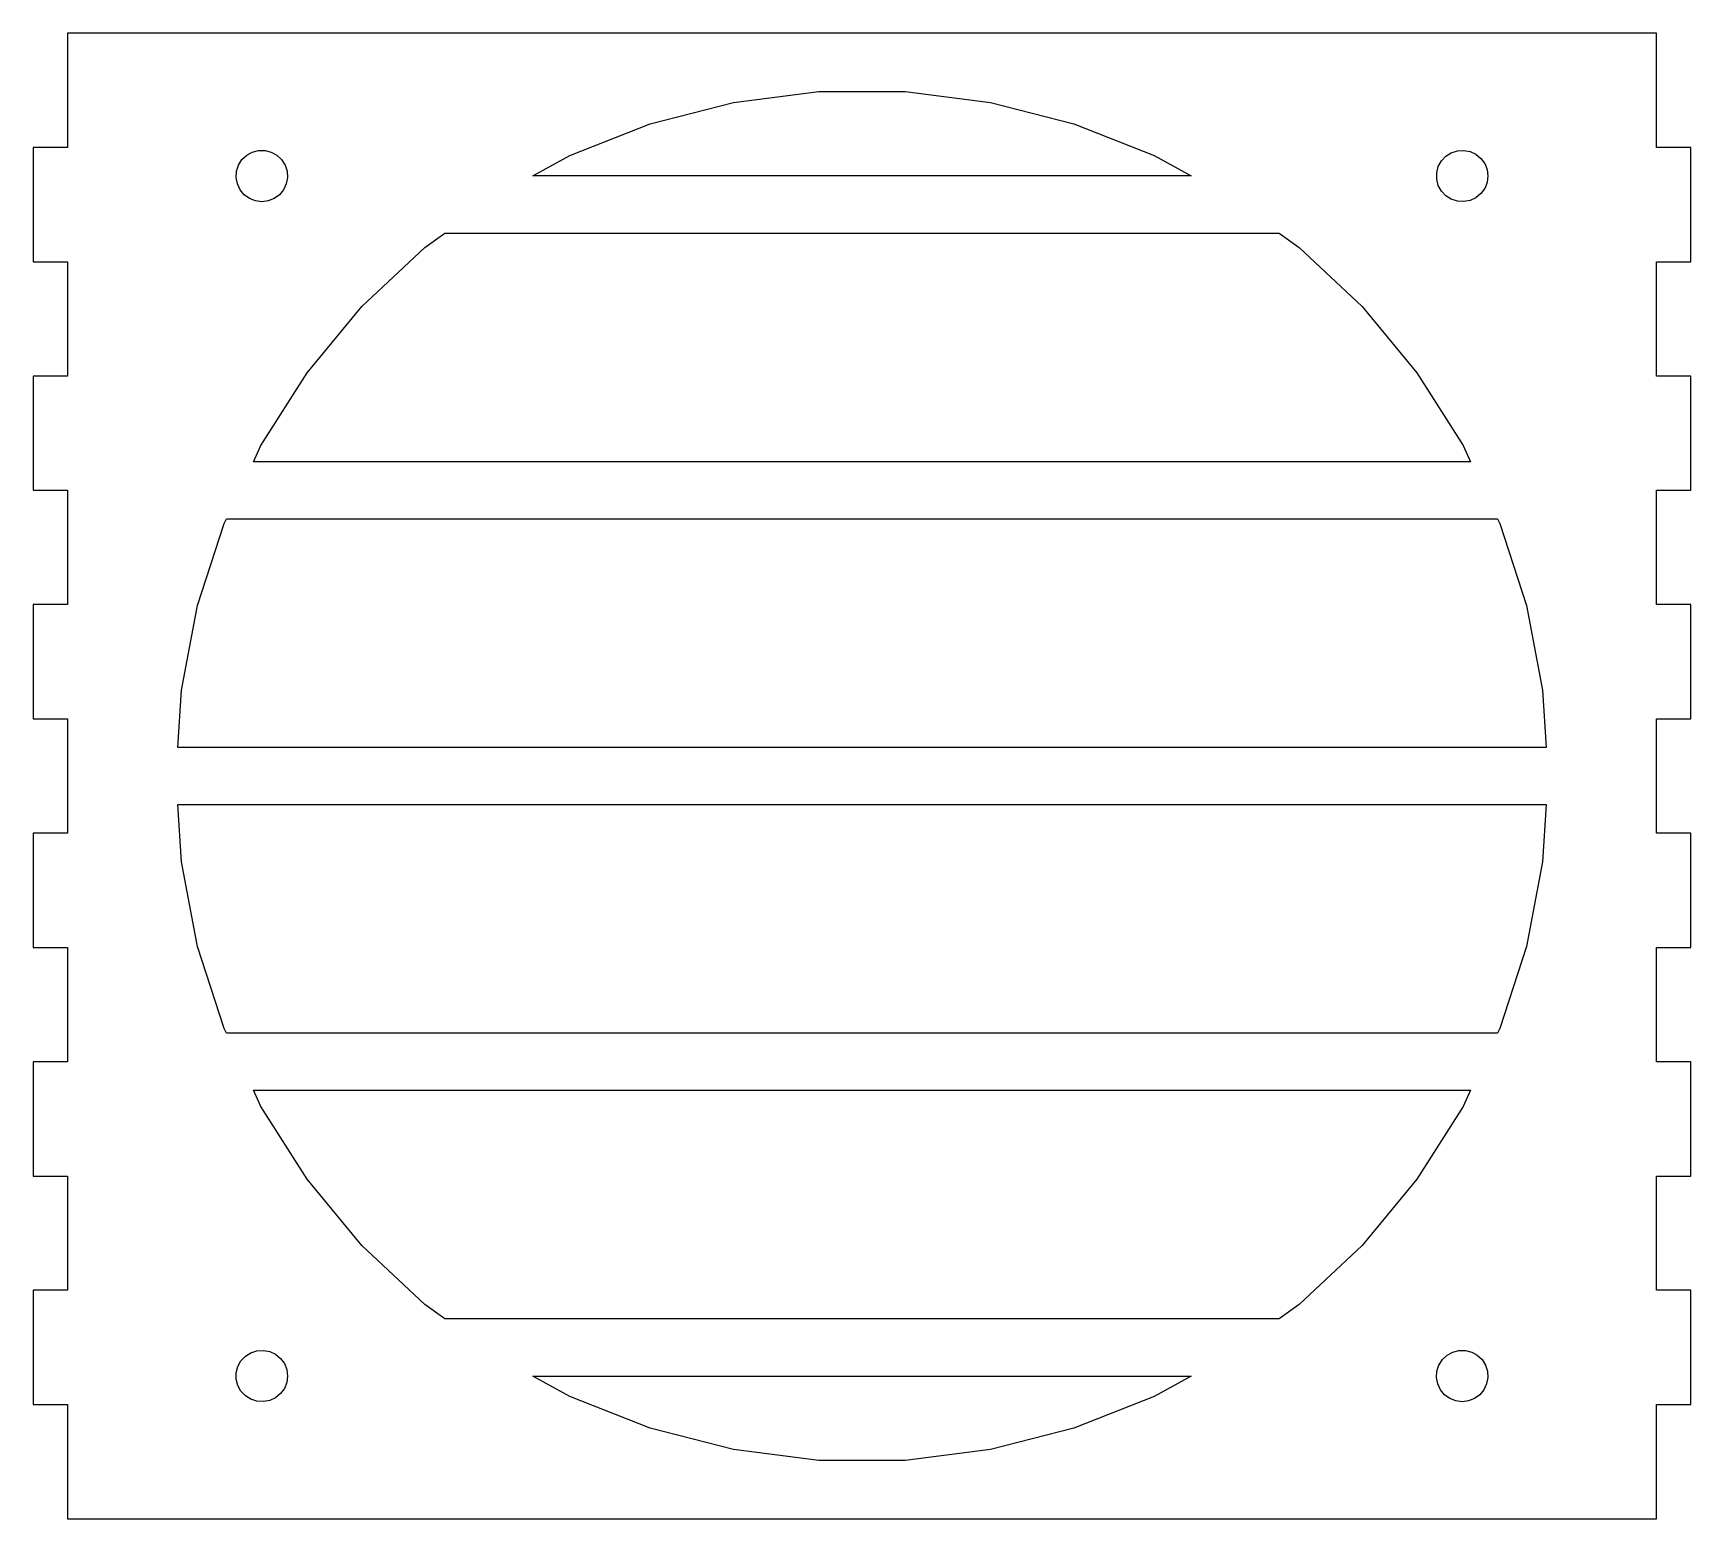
# Model space of a CAD drawing. Header units: metres. Extents: x -2.85 to 2.85, y -2.56 to 2.56.
import ezdxf

# ---------------------------------------------------------------- set-up
doc = ezdxf.new("R2010")
doc.units = ezdxf.units.M

msp = doc.modelspace()

# ---------------------------------------------------------------- linework, layer by layer
for p, q in [((2.73622, 2.55904), (-2.73622, 2.55904)), ((-2.73622, 2.55904), (-2.73622, 2.16534)), ((2.73622, 2.16534), (2.73622, 2.55904)), ((-0.442627, 2.32036), (-0.148315, 2.35754)), ((-0.148315, 2.35754), (0.148315, 2.35754)), ((0.148315, 2.35754), (0.442627, 2.32036)), ((-0.72995, 2.24658), (-0.442627, 2.32036)), ((0.442627, 2.32036), (0.72995, 2.24658)), ((-1.00577, 2.13737), (-0.72995, 2.24658)), ((0.72995, 2.24658), (1.00577, 2.13737)), ((-2.73622, 2.16534), (-2.85432, 2.16534)), ((-2.85432, 2.16534), (-2.85432, 1.77164)), ((-2.14708, 2.10464), (-2.13518, 2.12338)), ((-2.13518, 2.12338), (-2.11899, 2.13858)), ((-2.11899, 2.13858), (-2.09953, 2.14929)), ((-2.09953, 2.14929), (-2.07802, 2.1548)), ((-2.07802, 2.1548), (-2.05582, 2.1548)), ((-2.05582, 2.1548), (-2.03432, 2.14929)), ((-2.03432, 2.14929), (-2.01486, 2.13858)), ((-2.01486, 2.13858), (-1.99867, 2.12338)), ((-1.99867, 2.12338), (-1.98677, 2.10464)), ((-1.13393, 2.06693), (-1.00577, 2.13737)), ((1.00577, 2.13737), (1.13393, 2.06693)), ((1.98456, 2.09953), (1.99525, 2.11899)), ((1.99525, 2.11899), (2.01045, 2.13518)), ((2.01045, 2.13518), (2.02921, 2.14708)), ((2.02921, 2.14708), (2.05032, 2.15393)), ((2.05032, 2.15393), (2.07248, 2.15533)), ((2.07248, 2.15533), (2.0943, 2.15117)), ((2.0943, 2.15117), (2.1144, 2.14171)), ((2.1144, 2.14171), (2.1315, 2.12756)), ((2.1315, 2.12756), (2.14455, 2.1096)), ((2.85432, 2.16534), (2.73622, 2.16534)), ((2.85432, 1.77164), (2.85432, 2.16534)), ((-2.15533, 2.06136), (-2.15393, 2.08353)), ((-2.15117, 2.03955), (-2.15533, 2.06136)), ((-2.15393, 2.08353), (-2.14708, 2.10464)), ((-1.98677, 2.10464), (-1.9799, 2.08353)), ((-1.97852, 2.06136), (-1.98268, 2.03955)), ((-1.9799, 2.08353), (-1.97852, 2.06136)), ((1.13393, 2.06693), (-1.13393, 2.06693)), ((1.97903, 2.07802), (1.98456, 2.09953)), ((1.97903, 2.05582), (1.97903, 2.07802)), ((1.98456, 2.03432), (1.97903, 2.05582)), ((2.14455, 2.1096), (2.15273, 2.08896)), ((2.15273, 2.08896), (2.1555, 2.06693)), ((2.1555, 2.06693), (2.15273, 2.04489)), ((-2.14171, 2.01945), (-2.15117, 2.03955)), ((-2.12756, 2.00235), (-2.14171, 2.01945)), ((-2.1096, 1.9893), (-2.12756, 2.00235)), ((-2.00629, 2.00235), (-2.02425, 1.9893)), ((-1.99213, 2.01945), (-2.00629, 2.00235)), ((-1.98268, 2.03955), (-1.99213, 2.01945)), ((1.99525, 2.01486), (1.98456, 2.03432)), ((2.01045, 1.99867), (1.99525, 2.01486)), ((2.02921, 1.98677), (2.01045, 1.99867)), ((2.1315, 2.00629), (2.1144, 1.99213)), ((2.14455, 2.02425), (2.1315, 2.00629)), ((2.15273, 2.04489), (2.14455, 2.02425)), ((-2.08896, 1.98112), (-2.1096, 1.9893)), ((-2.06693, 1.97833), (-2.08896, 1.98112)), ((-2.04489, 1.98112), (-2.06693, 1.97833)), ((-2.02425, 1.9893), (-2.04489, 1.98112)), ((2.05032, 1.9799), (2.02921, 1.98677)), ((2.07248, 1.97852), (2.05032, 1.9799)), ((2.0943, 1.98268), (2.07248, 1.97852)), ((2.1144, 1.99213), (2.0943, 1.98268)), ((-1.50572, 1.8201), (-1.43695, 1.87007)), ((-1.43695, 1.87007), (1.43695, 1.87007)), ((1.43695, 1.87007), (1.50572, 1.8201)), ((-2.85432, 1.77164), (-2.73622, 1.77164)), ((-2.73622, 1.77164), (-2.73622, 1.37793)), ((-1.72197, 1.61703), (-1.50572, 1.8201)), ((1.50572, 1.8201), (1.72197, 1.61703)), ((2.73622, 1.37793), (2.73622, 1.77164)), ((2.73622, 1.77164), (2.85432, 1.77164)), ((-1.91106, 1.38846), (-1.72197, 1.61703)), ((1.72197, 1.61703), (1.91106, 1.38846)), ((-2.73622, 1.37793), (-2.85432, 1.37793)), ((-2.85432, 1.37793), (-2.85432, 0.984238)), ((-2.07001, 1.138), (-1.91106, 1.38846)), ((1.91106, 1.38846), (2.07001, 1.138)), ((2.85432, 1.37793), (2.73622, 1.37793)), ((2.85432, 0.984238), (2.85432, 1.37793)), ((-2.09604, 1.08267), (-2.07001, 1.138)), ((2.07001, 1.138), (2.09604, 1.08267)), ((2.09604, 1.08267), (-2.09604, 1.08267)), ((-2.85432, 0.984238), (-2.73622, 0.984238)), ((-2.73622, 0.984238), (-2.73622, 0.59053)), ((2.73622, 0.59053), (2.73622, 0.984238)), ((2.73622, 0.984238), (2.85432, 0.984238)), ((-2.28798, 0.587448), (-2.19632, 0.869583)), ((-2.19632, 0.869583), (-2.18867, 0.885818)), ((-2.18867, 0.885818), (2.18867, 0.885818)), ((2.18867, 0.885818), (2.19632, 0.869583)), ((2.19632, 0.869583), (2.28798, 0.587448)), ((-2.73622, 0.59053), (-2.85432, 0.59053)), ((-2.85432, 0.59053), (-2.85432, 0.196838)), ((-2.34357, 0.296051), (-2.28798, 0.587448)), ((2.28798, 0.587448), (2.34357, 0.296051)), ((2.85432, 0.59053), (2.73622, 0.59053)), ((2.85432, 0.196838), (2.85432, 0.59053)), ((-2.356, 0.098419), (-2.34357, 0.296051)), ((2.34357, 0.296051), (2.356, 0.098419)), ((-2.85432, 0.196838), (-2.73622, 0.196838)), ((-2.73622, 0.196838), (-2.73622, -0.196854)), ((2.73622, -0.196854), (2.73622, 0.196838)), ((2.73622, 0.196838), (2.85432, 0.196838)), ((2.356, 0.098419), (-2.356, 0.098419)), ((-2.34357, -0.296051), (-2.356, -0.098419)), ((-2.356, -0.098419), (2.356, -0.098419)), ((2.356, -0.098419), (2.34357, -0.296051)), ((-2.73622, -0.196854), (-2.85432, -0.196854)), ((-2.85432, -0.196854), (-2.85432, -0.590561)), ((2.85432, -0.196854), (2.73622, -0.196854)), ((2.85432, -0.590561), (2.85432, -0.196854)), ((-2.28798, -0.587448), (-2.34357, -0.296051)), ((2.34357, -0.296051), (2.28798, -0.587448)), ((-2.85432, -0.590561), (-2.73622, -0.590561)), ((-2.73622, -0.590561), (-2.73622, -0.984253)), ((-2.19632, -0.869583), (-2.28798, -0.587448)), ((2.28798, -0.587448), (2.19632, -0.869583)), ((2.73622, -0.984253), (2.73622, -0.590561)), ((2.73622, -0.590561), (2.85432, -0.590561)), ((-2.18867, -0.885818), (-2.19632, -0.869583)), ((2.18867, -0.885818), (-2.18867, -0.885818)), ((2.19632, -0.869583), (2.18867, -0.885818)), ((-2.73622, -0.984253), (-2.85432, -0.984253)), ((-2.85432, -0.984253), (-2.85432, -1.37796)), ((2.85432, -0.984253), (2.73622, -0.984253)), ((2.85432, -1.37796), (2.85432, -0.984253)), ((-2.07001, -1.138), (-2.09604, -1.08267)), ((-2.09604, -1.08267), (2.09604, -1.08267)), ((2.09604, -1.08267), (2.07001, -1.138)), ((-1.91106, -1.38846), (-2.07001, -1.138)), ((2.07001, -1.138), (1.91106, -1.38846)), ((-2.85432, -1.37796), (-2.73622, -1.37796)), ((-2.73622, -1.37796), (-2.73622, -1.77165)), ((-1.72197, -1.61703), (-1.91106, -1.38846)), ((1.91106, -1.38846), (1.72197, -1.61703)), ((2.73622, -1.77165), (2.73622, -1.37796)), ((2.73622, -1.37796), (2.85432, -1.37796)), ((-1.50572, -1.8201), (-1.72197, -1.61703)), ((1.72197, -1.61703), (1.50572, -1.8201)), ((-2.73622, -1.77165), (-2.85432, -1.77165)), ((-2.85432, -1.77165), (-2.85432, -2.16536)), ((-1.43695, -1.87007), (-1.50572, -1.8201)), ((1.50572, -1.8201), (1.43695, -1.87007)), ((2.85432, -1.77165), (2.73622, -1.77165)), ((2.85432, -2.16536), (2.85432, -1.77165)), ((1.43695, -1.87007), (-1.43695, -1.87007)), ((-2.12338, -1.99867), (-2.10464, -1.98677)), ((-2.10464, -1.98677), (-2.08353, -1.9799)), ((-2.08353, -1.9799), (-2.06136, -1.97852)), ((-2.06136, -1.97852), (-2.03955, -1.98268)), ((-2.03955, -1.98268), (-2.01945, -1.99213)), ((-2.01945, -1.99213), (-2.00235, -2.00629)), ((1.99867, -2.01045), (2.01486, -1.99525)), ((2.01486, -1.99525), (2.03432, -1.98456)), ((2.03432, -1.98456), (2.05582, -1.97903)), ((2.05582, -1.97903), (2.07802, -1.97903)), ((2.07802, -1.97903), (2.09953, -1.98456)), ((2.09953, -1.98456), (2.11899, -1.99525)), ((2.11899, -1.99525), (2.13518, -2.01045)), ((-2.1548, -2.05582), (-2.14929, -2.03432)), ((-2.14929, -2.03432), (-2.13858, -2.01486)), ((-2.13858, -2.01486), (-2.12338, -1.99867)), ((-2.00235, -2.00629), (-1.9893, -2.02425)), ((-1.9893, -2.02425), (-1.98112, -2.04489)), ((-1.98112, -2.04489), (-1.97833, -2.06693)), ((1.97852, -2.07248), (1.9799, -2.05032)), ((1.9799, -2.05032), (1.98677, -2.02921)), ((1.98677, -2.02921), (1.99867, -2.01045)), ((2.13518, -2.01045), (2.14708, -2.02921)), ((2.14708, -2.02921), (2.15393, -2.05032)), ((2.15393, -2.05032), (2.15533, -2.07248)), ((-2.1548, -2.07802), (-2.1548, -2.05582)), ((-2.14929, -2.09953), (-2.1548, -2.07802)), ((-2.13858, -2.11899), (-2.14929, -2.09953)), ((-1.9893, -2.1096), (-2.00235, -2.12756)), ((-1.98112, -2.08896), (-1.9893, -2.1096)), ((-1.97833, -2.06693), (-1.98112, -2.08896)), ((-1.00577, -2.13737), (-1.13393, -2.06693)), ((-1.13393, -2.06693), (1.13393, -2.06693)), ((1.13393, -2.06693), (1.00577, -2.13737)), ((1.98268, -2.0943), (1.97852, -2.07248)), ((1.99213, -2.1144), (1.98268, -2.0943)), ((2.15117, -2.0943), (2.14171, -2.1144)), ((2.15533, -2.07248), (2.15117, -2.0943)), ((-2.85432, -2.16536), (-2.73622, -2.16536)), ((-2.73622, -2.16536), (-2.73622, -2.55905)), ((-2.12338, -2.13518), (-2.13858, -2.11899)), ((-2.10464, -2.14708), (-2.12338, -2.13518)), ((-2.08353, -2.15393), (-2.10464, -2.14708)), ((-2.06136, -2.15533), (-2.08353, -2.15393)), ((-2.03955, -2.15117), (-2.06136, -2.15533)), ((-2.01945, -2.14171), (-2.03955, -2.15117)), ((-2.00235, -2.12756), (-2.01945, -2.14171)), ((-0.72995, -2.24658), (-1.00577, -2.13737)), ((1.00577, -2.13737), (0.72995, -2.24658)), ((2.00629, -2.1315), (1.99213, -2.1144)), ((2.02425, -2.14455), (2.00629, -2.1315)), ((2.04489, -2.15273), (2.02425, -2.14455)), ((2.06693, -2.1555), (2.04489, -2.15273)), ((2.08896, -2.15273), (2.06693, -2.1555)), ((2.1096, -2.14455), (2.08896, -2.15273)), ((2.12756, -2.1315), (2.1096, -2.14455)), ((2.14171, -2.1144), (2.12756, -2.1315)), ((2.73622, -2.55905), (2.73622, -2.16536)), ((2.73622, -2.16536), (2.85432, -2.16536)), ((-0.442627, -2.32036), (-0.72995, -2.24658)), ((0.72995, -2.24658), (0.442627, -2.32036)), ((-0.148315, -2.35754), (-0.442627, -2.32036)), ((0.442627, -2.32036), (0.148315, -2.35754)), ((0.148315, -2.35754), (-0.148315, -2.35754)), ((-2.73622, -2.55905), (2.73622, -2.55905))]:
    msp.add_line(p, q)

doc.saveas('drawing.dxf')
